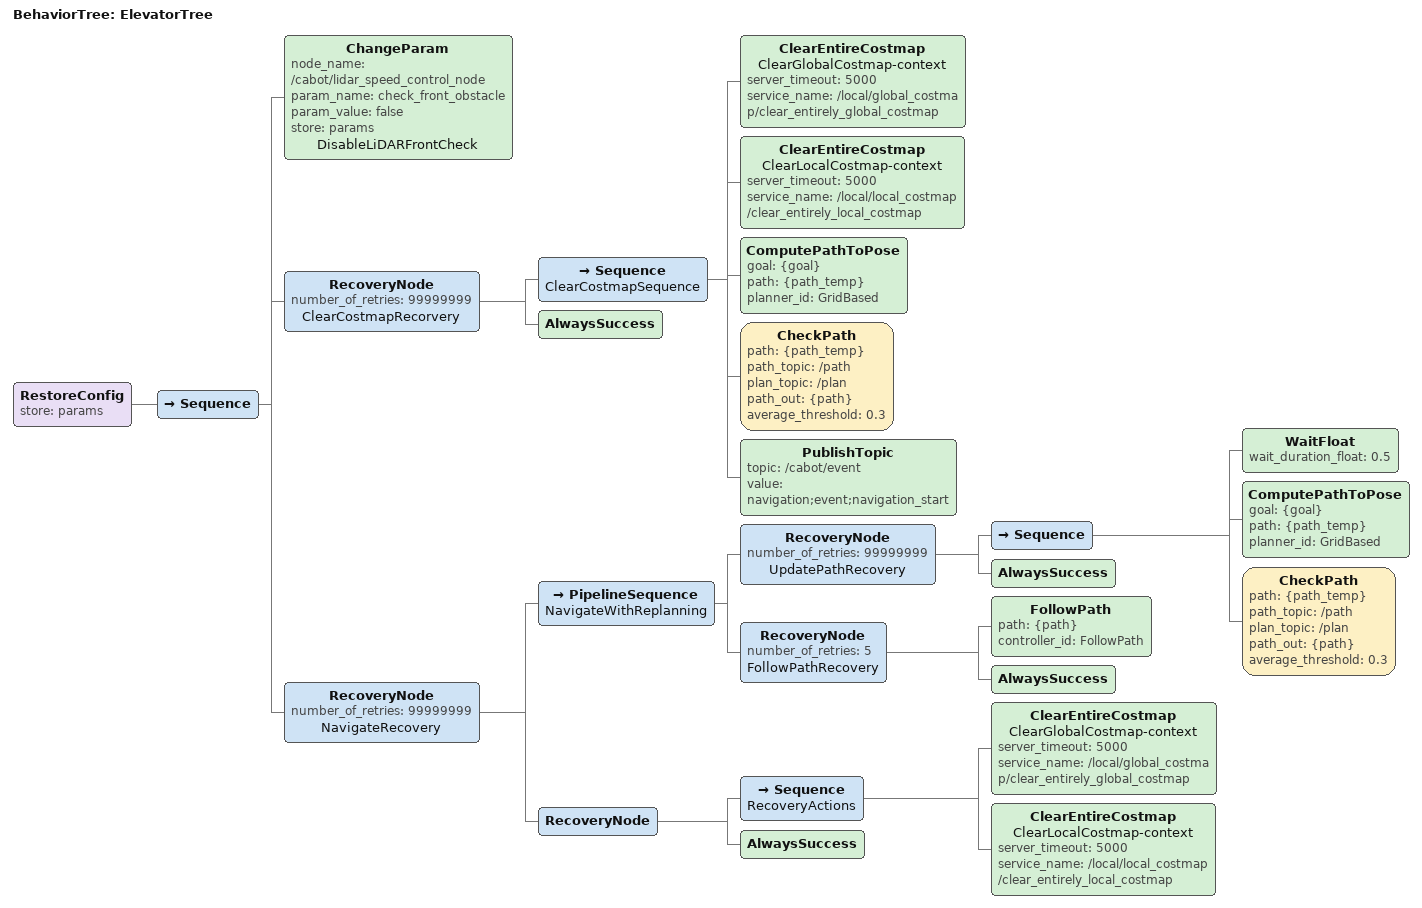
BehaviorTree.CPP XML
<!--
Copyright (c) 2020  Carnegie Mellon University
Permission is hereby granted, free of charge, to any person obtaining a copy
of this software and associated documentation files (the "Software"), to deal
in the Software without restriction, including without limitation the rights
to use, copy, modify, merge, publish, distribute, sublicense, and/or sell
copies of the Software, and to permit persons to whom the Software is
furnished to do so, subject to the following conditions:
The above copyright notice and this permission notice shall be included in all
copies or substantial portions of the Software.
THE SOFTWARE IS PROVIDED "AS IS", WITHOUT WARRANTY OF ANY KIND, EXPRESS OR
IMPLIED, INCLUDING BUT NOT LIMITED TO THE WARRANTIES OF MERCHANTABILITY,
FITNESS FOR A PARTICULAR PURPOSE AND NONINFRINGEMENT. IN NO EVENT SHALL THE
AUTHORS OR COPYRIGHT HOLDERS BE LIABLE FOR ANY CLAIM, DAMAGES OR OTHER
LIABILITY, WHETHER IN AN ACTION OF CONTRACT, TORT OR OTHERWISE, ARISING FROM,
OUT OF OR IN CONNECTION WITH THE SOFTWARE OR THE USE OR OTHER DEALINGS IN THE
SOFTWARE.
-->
<?xml version="1.0" encoding="utf-8"?>

<!--
    This Behavior Tree replans the global path periodically at 1 Hz and it also has
    recovery actions.
-->

<root main_tree_to_execute="ElevatorTree">
  <BehaviorTree ID="ElevatorTree">
    <RestoreConfig store="params">
      <Sequence>
        <ChangeParam node_name="/cabot/lidar_speed_control_node"
                     param_name="check_front_obstacle"
                     param_value="false" store="params" name="DisableLiDARFrontCheck"/>

	<RecoveryNode number_of_retries="99999999" name="ClearCostmapRecorvery">
	  <Sequence name="ClearCostmapSequence">
	    <!-- clear costmap intentionally to get a path go through the door -->
	    <ClearEntireCostmap name="ClearGlobalCostmap-context" server_timeout="5000"
				service_name="/local/global_costmap/clear_entirely_global_costmap"/>
	    <ClearEntireCostmap name="ClearLocalCostmap-context" server_timeout="5000"
				service_name="/local/local_costmap/clear_entirely_local_costmap"/>
	    <ComputePathToPose goal="{goal}" path="{path_temp}" planner_id="GridBased"/>
	    <CheckPath  path="{path_temp}" path_topic="/path" plan_topic="/plan" path_out="{path}"
			average_threshold="0.3"/>
	    <!-- front vibration -->
	    <PublishTopic topic="/cabot/event" value="navigation;event;navigation_start" />
	  </Sequence>
	  <AlwaysSuccess/>
	</RecoveryNode>

	<RecoveryNode number_of_retries="99999999" name="NavigateRecovery">
	  <PipelineSequence name="NavigateWithReplanning">
	    <!-- Not using RateController, so that the robot can keep trying to find an updated path -->
	    <RecoveryNode number_of_retries="99999999" name="UpdatePathRecovery">
	      <Sequence>
		<WaitFloat wait_duration_float="0.5"/>
		<ComputePathToPose goal="{goal}" path="{path_temp}" planner_id="GridBased"/>
		<CheckPath  path="{path_temp}" path_topic="/path" plan_topic="/plan" path_out="{path}"
			    average_threshold="0.3"/>
	      </Sequence>
	      <AlwaysSuccess/>
	    </RecoveryNode>
	    <RecoveryNode number_of_retries="5" name="FollowPathRecovery">
	      <FollowPath path="{path}" controller_id="FollowPath" />
	      <AlwaysSuccess/>
	    </RecoveryNode>
	  </PipelineSequence>
	  <RecoveryNode>
	    <Sequence name="RecoveryActions">
	      <ClearEntireCostmap name="ClearGlobalCostmap-context" server_timeout="5000"
				  service_name="/local/global_costmap/clear_entirely_global_costmap"/>
	      <ClearEntireCostmap name="ClearLocalCostmap-context" server_timeout="5000"
				  service_name="/local/local_costmap/clear_entirely_local_costmap"/>
	    </Sequence>
	    <AlwaysSuccess/>
	  </RecoveryNode>
	</RecoveryNode>
      </Sequence>
    </RestoreConfig>
  </BehaviorTree>
</root>
